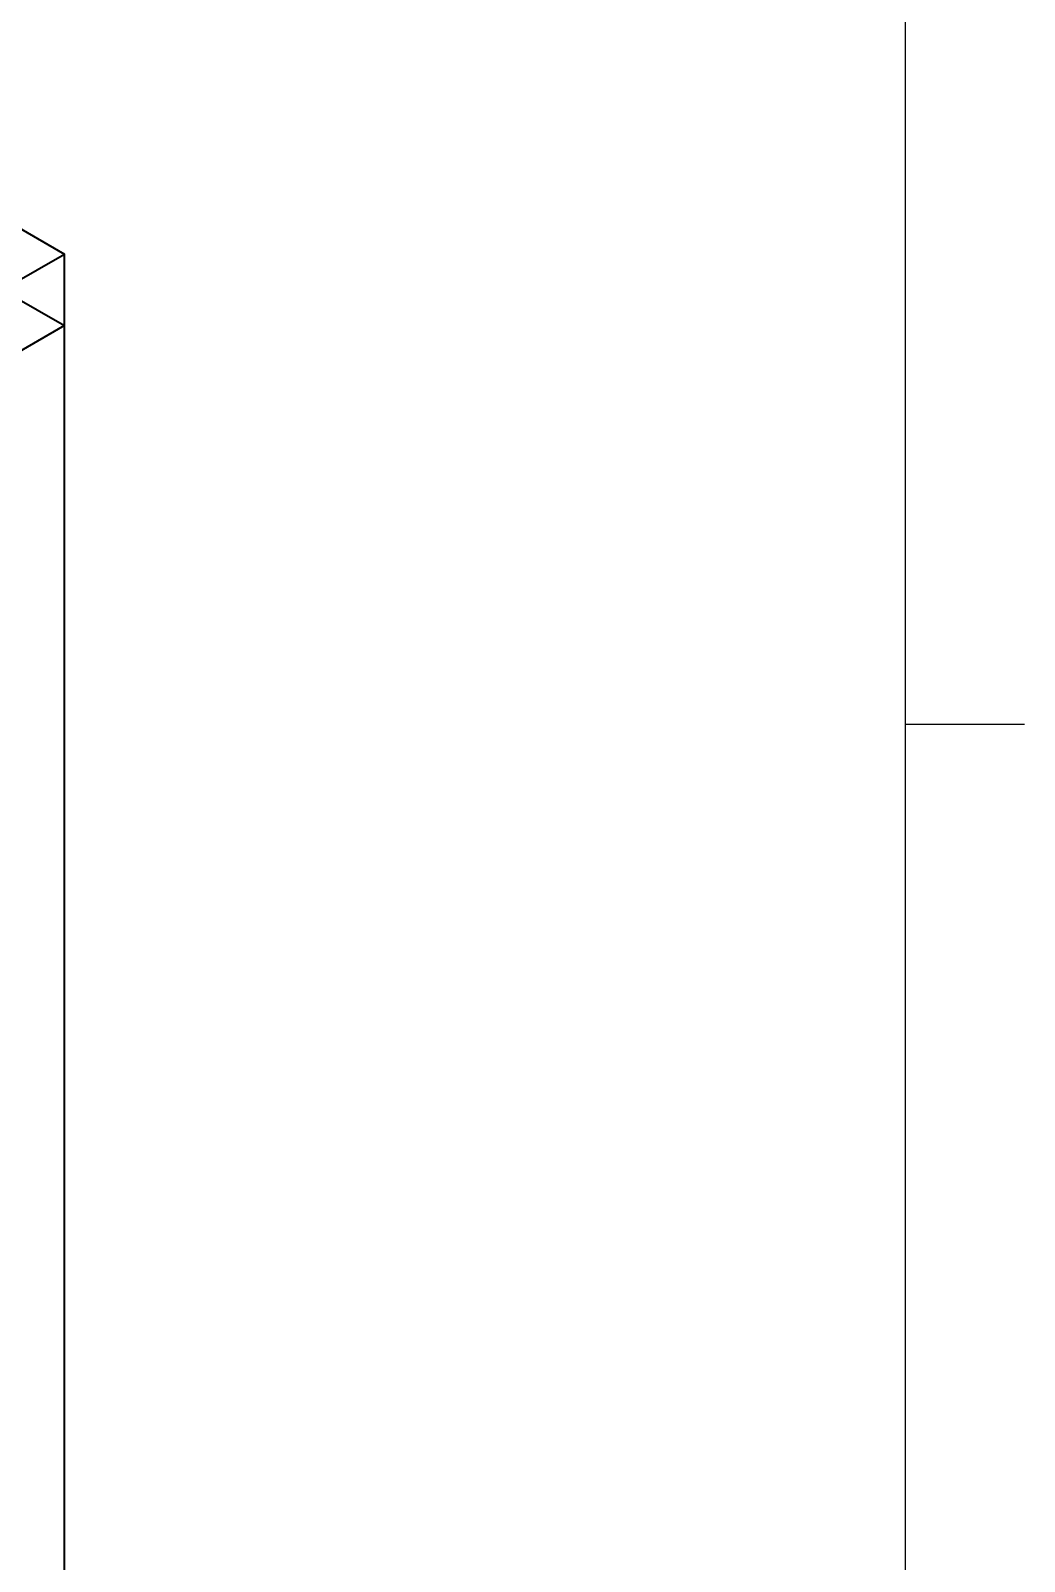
# Model space of a CAD drawing. Header units: inches. Extents: x 0 to 4752, y 0 to 3360.
# Drawn here: x 4472.7 to 4699.2, y 2609.1 to 2958.2 of the extents above; entities that cross this region are included whole.
import ezdxf

# ---------------------------------------------------------------- set-up
doc = ezdxf.new("R2010")
doc.units = ezdxf.units.IN
doc.header["$MEASUREMENT"] = 0
doc.layers.add('POWER SUPPLY CASE OUTLINE$0$가시적인 것(ISO)', color=3, linetype='Continuous', lineweight=40)
doc.layers.add('POWER SUPPLY CASE OUTLINE$0$경계(ISO)', color=7, linetype='Continuous', lineweight=25)

# ---------------------------------------------------------------- blocks, each defined once
blk = doc.blocks.new('POWER SUPPLY CASE OUTLINE$0$경계 Default Border')
at = {"layer": 'POWER SUPPLY CASE OUTLINE$0$경계(ISO)'}
blk.add_line((584, 350), (587.4, 350), dxfattribs=at)
at = {"layer": 'POWER SUPPLY CASE OUTLINE$0$경계(ISO)', "flags": 128}
blk.add_lwpolyline([(10, 10), (10, 410), (584, 410), (584, 10), (10, 10)], dxfattribs=at)

msp = doc.modelspace()

# ---------------------------------------------------------------- linework, layer by layer
at = {"layer": 'POWER SUPPLY CASE OUTLINE$0$가시적인 것(ISO)'}
for p, q in [((4433.392, 2934.263), (4480.396, 2907.196)), ((4467.951, 2900.029), (4480.396, 2907.196)), ((4480.396, 2308.814), (4480.396, 2907.196)), ((4467.951, 2898.074), (4480.396, 2890.908)), ((4480.396, 2890.908), (4112.7, 2679.166))]:
    msp.add_line(p, q, dxfattribs=at)

# ---------------------------------------------------------------- block references
at = {"xscale": 8, "yscale": 8, "zscale": 8}
msp.add_blockref('POWER SUPPLY CASE OUTLINE$0$경계 Default Border', (0, 0), dxfattribs=at)

doc.saveas('drawing.dxf')
